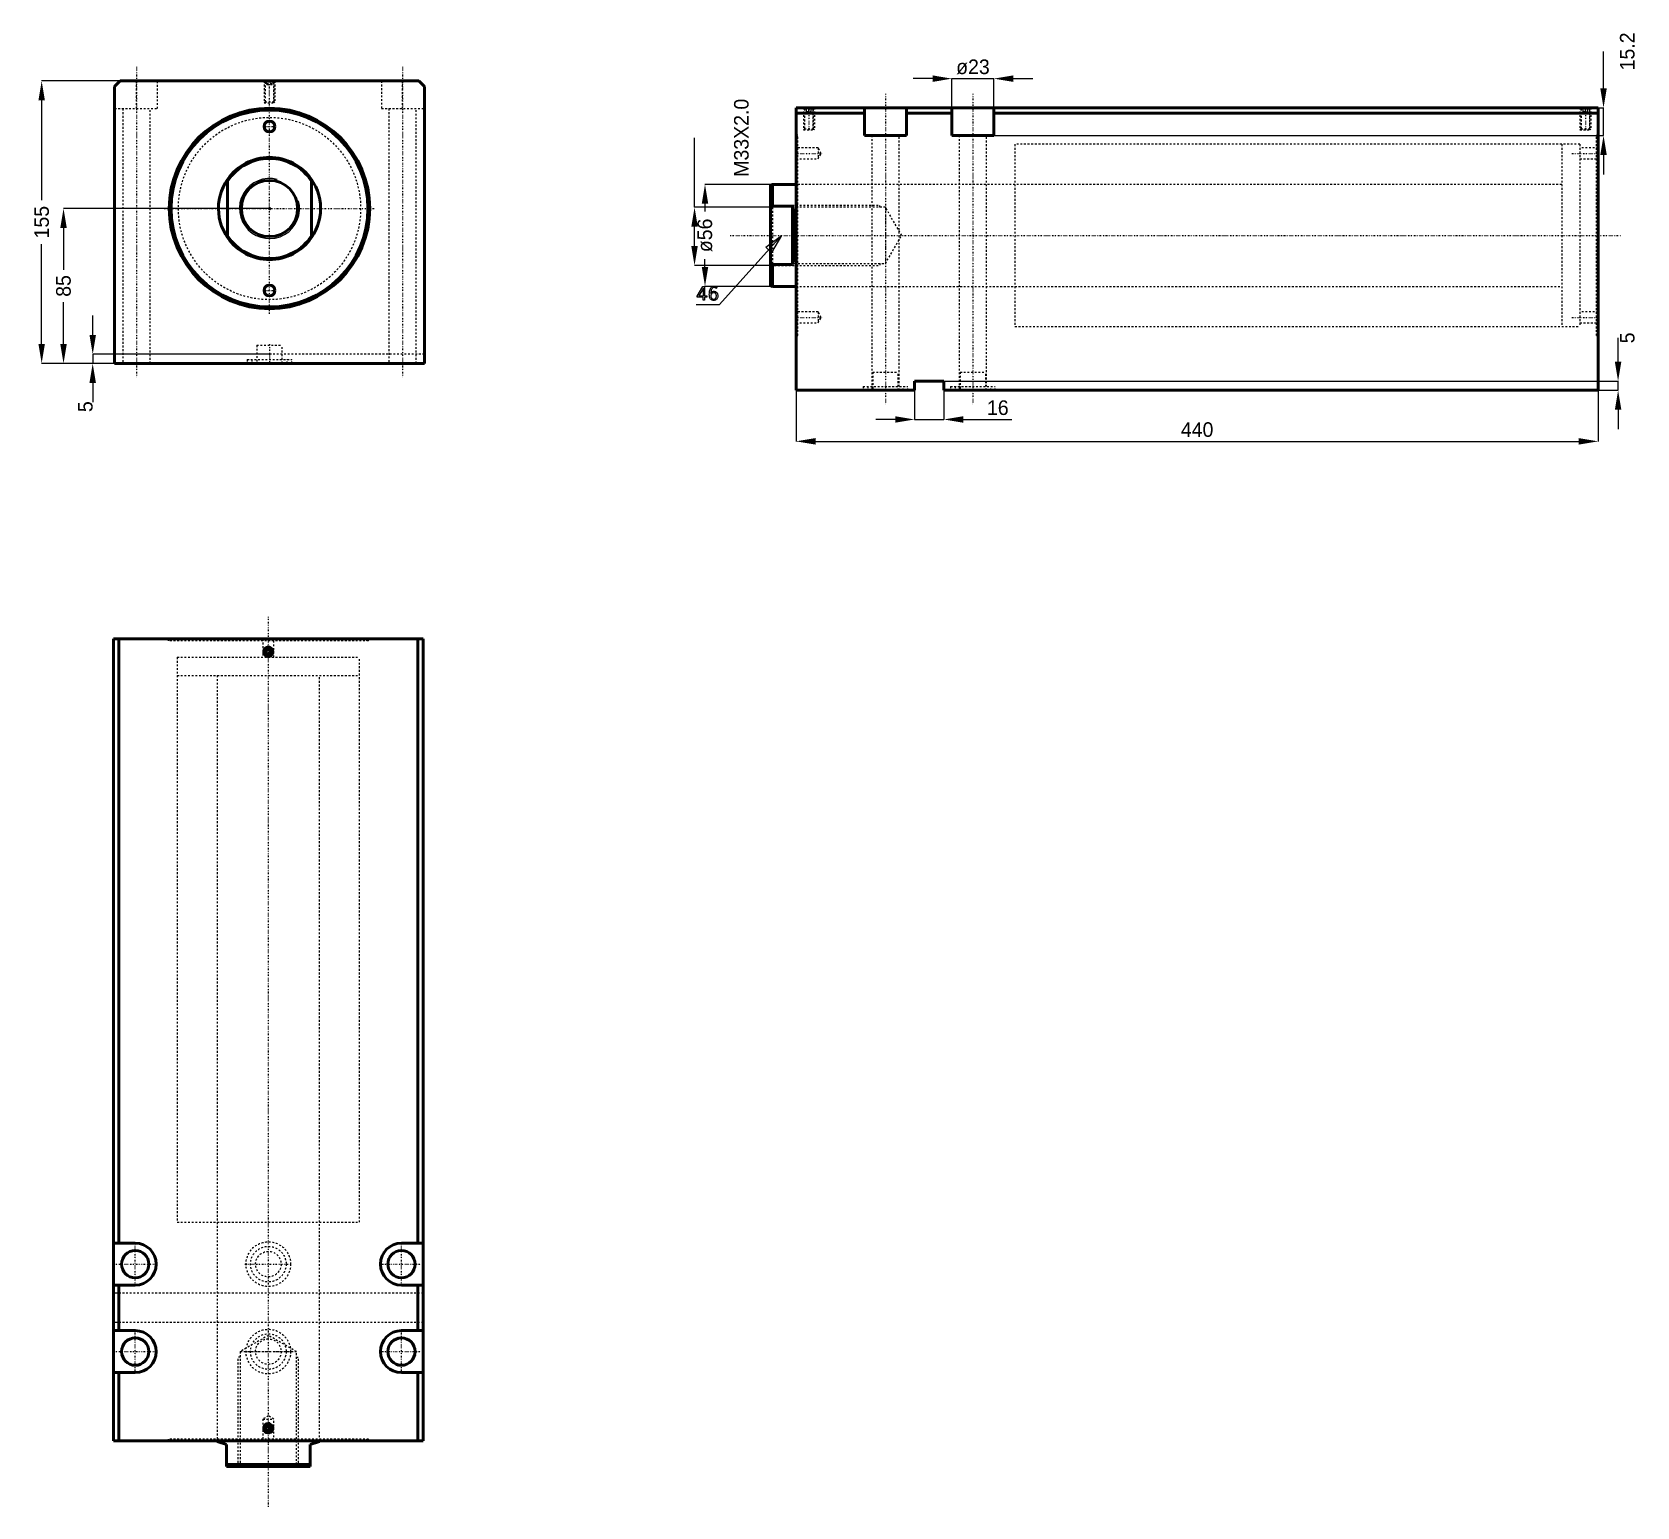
# Model space of a CAD drawing. Header units: millimetres. Extents: x -130 to 750, y -712 to 97.
import ezdxf

# ---------------------------------------------------------------- set-up
doc = ezdxf.new("R2010")
doc.units = ezdxf.units.MM
doc.linetypes.add('Center', pattern=[1.5, 0.45, -0.5, 0.05, -0.5])
doc.linetypes.add('Dashed', pattern=[2, 1, -1])
for name, color, linetype, lineweight in [('2d ConnectionPoints', 7, 'Continuous', 50), ('AM_0', 7, 'Continuous', 50), ('AM_5', 3, 'Continuous', 25), ('AM_7', 7, 'Center', 25), ('AM_9', 6, 'Dashed', 25)]:
    doc.layers.add(name, color=color, linetype=linetype, lineweight=lineweight)
doc.dimstyles.new('ISO-25', dxfattribs={"dimtxt": 2.5, "dimasz": 2.5, "dimexe": 1.25, "dimexo": 0.625, "dimtad": 1, "dimtxsty": 'Standard', "dimcen": 2.5, "dimadec": 0, "dimazin": 0, "dimtfac": 1, "dimtmove": 0, "dimatfit": 3, "dimfxl": 0, "dimarcsym": 0})

# ---------------------------------------------------------------- blocks, each defined once
blk = doc.blocks.new('1_JECX_MF_INLA_100_300_0_rod__0_in_JECX_MF_160_INLA_100_300_0__0')
at = {"layer": 'AM_0'}
for p, q in [((-23, -15.97), (-23, 15.97)), ((23, 15.97), (23, -15.97))]:
    blk.add_line(p, q, dxfattribs=at)
for points in [[(-23, 15.97), (-24.3, 13.9), (-25.42, 11.73), (-26.35, 9.47), (-27.07, 7.14), (-27.59, 4.75), (-27.9, 2.33), (-28, -0.11), (-27.88, -2.55), (-27.56, -4.97), (-27.02, -7.35), (-26.27, -9.68), (-25.33, -11.93), (-24.19, -14.1), (-23, -15.97)], [(23, -15.97), (24.3, -13.9), (25.42, -11.73), (26.35, -9.47), (27.07, -7.14), (27.59, -4.75), (27.9, -2.33), (28, 0.11), (27.88, 2.55), (27.56, 4.97), (27.02, 7.35), (26.27, 9.68), (25.33, 11.93), (24.19, 14.1), (23, 15.97)]]:
    blk.add_lwpolyline(points, dxfattribs=at)
blk.add_circle((0, 0), 15.42, dxfattribs=at)
for radius, start, end in [(28, 34.77194, 145.22806), (27.5, 33.2419, 146.7581), (27.5, 213.2419, 326.7581), (28, 214.77194, 325.22806)]:
    blk.add_arc((0, 0), radius, start, end, dxfattribs=at)
at = {"layer": 'AM_5'}
blk.add_arc((0, 0), 16.5, 75, 15, dxfattribs=at)
blk = doc.blocks.new('2_JECX_MF_EXLA_100_300_0_body__0_in_JECX_MF_160_INLA_100_300_0__0')
at = {"layer": 'AM_0'}
for p, q in [((-82, 70), (-85, 67)), ((-85, 67), (-85, -85)), ((82, 70), (-82, 70)), ((85, 67), (82, 70)), ((85, -85), (85, 67)), ((-85, -85), (85, -85))]:
    blk.add_line(p, q, dxfattribs=at)
for centre, radius in [((0, 0), 55), ((0, 0), 54), ((0, 45), 3), ((0, -45), 3)]:
    blk.add_circle(centre, radius, dxfattribs=at)
at = {"layer": 'AM_5', "linetype": 'Dashed'}
for p, q in [((-3, 70), (-3, 58)), ((3, 70), (3, 58))]:
    blk.add_line(p, q, dxfattribs=at)
at = {"layer": 'AM_7'}
for p, q in [((-73, 77.75), (-73, -92.75)), ((0, -57.75), (0, 70.6)), ((73, 77.75), (73, -92.75)), ((-3.15, 45), (3.15, 45)), ((-57.75, 0), (57.75, 0)), ((-3.15, -45), (3.15, -45)), ((0, -74.5), (0, -85.5))]:
    blk.add_line(p, q, dxfattribs=at)
at = {"layer": 'AM_9'}
for p, q in [((-73, 54.8), (-73, 70)), ((-61.5, 54.8), (-61.5, 70)), ((-3, 70), (-2.46, 69.46)), ((-2.46, 69.46), (-2.46, 58.54)), ((-2.46, 69.46), (2.46, 69.46)), ((-1.9, 70), (-2.4, 69.5)), ((-2.4, 69.5), (-2.4, 58)), ((-2.4, 69.5), (2.4, 69.5)), ((-1.44, 68), (-1.44, 70)), ((-1.44, 68), (1.44, 68)), ((-0.72, 68), (-0.72, 70)), ((0.72, 68), (0.72, 70)), ((1.44, 68), (1.44, 70)), ((2.4, 69.5), (1.9, 70)), ((2.4, 58), (2.4, 69.5)), ((2.46, 69.46), (3, 70)), ((2.46, 58.54), (2.46, 69.46)), ((61.5, 70), (61.5, 54.8)), ((73, 54.8), (73, 70)), ((-85, 54.8), (-61.5, 54.8)), ((-80.5, 54.8), (-80.5, -85)), ((-65.5, -85), (-65.5, 54.8)), ((-2.46, 58.54), (-3, 58)), ((-3, 58), (3, 58)), ((-2.46, 58.54), (2.46, 58.54)), ((3, 58), (2.46, 58.54)), ((61.5, 54.8), (85, 54.8)), ((65.5, 54.8), (65.5, -85)), ((80.5, -85), (80.5, 54.8)), ((-7, -75), (7, -75)), ((-7, -75), (-7, -85)), ((7, -85), (7, -75)), ((85, -80), (-85, -80)), ((-12.25, -82.9), (12.25, -82.9)), ((-12.25, -82.9), (-12.25, -85)), ((-9.75, -82.9), (-9.75, -85)), ((9.75, -85), (9.75, -82.9)), ((12.25, -85), (12.25, -82.9))]:
    blk.add_line(p, q, dxfattribs=at)
blk.add_circle((0, 0), 50, dxfattribs=at)
blk = doc.blocks.new('*D3')
at = {"layer": 'AM_5', "color": 0, "lineweight": -2}
for p, q in [((-82, 70), (-125, 70)), ((-125, 59.33), (-125, 4.61)), ((-125, -74.33), (-125, -19.61)), ((-85, -85), (-125, -85))]:
    blk.add_line(p, q, dxfattribs=at)
at = {"layer": 'AM_5', "color": 0}
for points in [[(-123.22, 59.33), (-126.78, 59.33), (-125, 70)], [(-126.78, -74.33), (-123.22, -74.33), (-125, -85)]]:
    blk.add_solid(points, dxfattribs=at)
at = {"layer": 'Defpoints', "color": 0}
for p in [(-82, 70), (-125, -85), (-85, -85)]:
    blk.add_point(p, dxfattribs=at)
at = {"layer": 'AM_5', "color": 0, "insert": (-125, -7.5), "char_height": 8, "attachment_point": 5, "rotation": 90}
blk.add_mtext('155', dxfattribs=at)
blk = doc.blocks.new('*D4')
at = {"layer": 'AM_5', "color": 0, "lineweight": -2}
for p, q in [((0, 0), (-113, 0)), ((-113, -10.67), (-113, -33.62)), ((-113, -74.33), (-113, -51.38)), ((-85, -85), (-113, -85))]:
    blk.add_line(p, q, dxfattribs=at)
at = {"layer": 'AM_5', "color": 0}
for points in [[(-111.22, -10.67), (-114.78, -10.67), (-113, 0)], [(-114.78, -74.33), (-111.22, -74.33), (-113, -85)]]:
    blk.add_solid(points, dxfattribs=at)
at = {"layer": 'Defpoints', "color": 0}
for p in [(0, 0), (-113, -85), (-85, -85)]:
    blk.add_point(p, dxfattribs=at)
at = {"layer": 'AM_5', "color": 0, "insert": (-113, -42.5), "char_height": 8, "attachment_point": 5, "rotation": 90}
blk.add_mtext('85', dxfattribs=at)
blk = doc.blocks.new('*D5')
at = {"layer": 'AM_5', "color": 0, "lineweight": -2}
for p, q in [((-97, -69.33), (-97, -58.67)), ((0, -80), (-97, -80)), ((-97, -80), (-97, -85)), ((-85, -85), (-97, -85)), ((-97, -95.67), (-97, -106.33))]:
    blk.add_line(p, q, dxfattribs=at)
at = {"layer": 'AM_5', "color": 0}
for points in [[(-98.78, -69.33), (-95.22, -69.33), (-97, -80)], [(-95.22, -95.67), (-98.78, -95.67), (-97, -85)]]:
    blk.add_solid(points, dxfattribs=at)
at = {"layer": 'Defpoints', "color": 0}
for p in [(-97, -85), (-85, -85), (0, -80)]:
    blk.add_point(p, dxfattribs=at)
at = {"layer": 'AM_5', "color": 0, "insert": (-101, -108.73), "char_height": 8, "attachment_point": 5, "rotation": 90}
blk.add_mtext('5', dxfattribs=at)
blk = doc.blocks.new('1_JECX_MF_INLA_100_300_0_rod__0_in_JECX_MF_160_INLA_100_300_0__4')
at = {"layer": 'AM_0'}
for p, q in [((-28, 0), (-28, -0.38)), ((28, -0.38), (28, 0)), ((-23, -2), (-28, -0.38)), ((-23, -14), (-23, -2)), ((28, -0.38), (23, -2)), ((23, -2), (23, -14)), ((-23, -13), (23, -13)), ((-23, -14), (23, -14))]:
    blk.add_line(p, q, dxfattribs=at)
at = {"layer": 'AM_5', "linetype": 'Dashed'}
for p, q in [((-16.5, -14), (-16.5, 46)), ((-15.42, 46), (-16.5, 46)), ((15.42, 46), (16.5, 46)), ((16.5, -14), (16.5, 46))]:
    blk.add_line(p, q, dxfattribs=at)
at = {"layer": 'AM_7'}
blk.add_line((0, -36.2), (0, 452.2), dxfattribs=at)
at = {"layer": 'AM_9'}
for p, q in [((-50, 430), (50, 430)), ((-50, 430), (-50, 420)), ((50, 420), (50, 430)), ((-50, 420), (50, 420)), ((-28, 420), (-28, 0)), ((28, 0), (28, 420)), ((0, 57.9), (-15.42, 49)), ((15.42, 49), (0, 57.9)), ((-15.42, 49), (15.42, 49)), ((-15.42, 49), (-15.42, -12.92)), ((15.42, -12.92), (15.42, 49)), ((-15.42, -12.92), (-16.5, -14)), ((-15.42, -12.92), (15.42, -12.92)), ((16.5, -14), (15.42, -12.92))]:
    blk.add_line(p, q, dxfattribs=at)
blk = doc.blocks.new('2_JECX_MF_EXLA_100_300_0_body__0_in_JECX_MF_160_INLA_100_300_0__4')
at = {"layer": 'AM_0'}
for p, q in [((-85, 440), (-85, 0)), ((85, 440), (-85, 440)), ((-82, 440), (-82, 108.5)), ((-0.72, 434.25), (-1.44, 433)), ((-1.44, 433), (-0.72, 431.75)), ((0.72, 434.25), (-0.72, 434.25)), ((-0.72, 431.75), (0.72, 431.75)), ((1.44, 433), (0.72, 434.25)), ((0.72, 431.75), (1.44, 433)), ((82, 440), (82, 108.5)), ((85, 440), (85, 0)), ((-73, 108.5), (-85, 108.5)), ((85, 108.5), (73, 108.5)), ((-85, 85.5), (-73, 85.5)), ((-82, 85.5), (-82, 60.5)), ((73, 85.5), (85, 85.5)), ((82, 85.5), (82, 60.5)), ((-73, 60.5), (-85, 60.5)), ((85, 60.5), (73, 60.5)), ((-85, 37.5), (-73, 37.5)), ((-82, 37.5), (-82, 0)), ((73, 37.5), (85, 37.5)), ((82, 37.5), (82, 0)), ((85, 0), (-85, 0)), ((-0.72, 8.25), (-1.44, 7)), ((-1.44, 7), (-0.72, 5.75)), ((0.72, 8.25), (-0.72, 8.25)), ((-0.72, 5.75), (0.72, 5.75)), ((1.44, 7), (0.72, 8.25)), ((0.72, 5.75), (1.44, 7))]:
    blk.add_line(p, q, dxfattribs=at)
for centre, radius in [((0, 433), 2.46), ((0, 433), 2.4), ((0, 433), 1.9), ((-73, 97), 7.5), ((73, 97), 7.5), ((-73, 49), 7.5), ((73, 49), 7.5), ((0, 7), 2.46), ((0, 7), 2.4), ((0, 7), 1.9)]:
    blk.add_circle(centre, radius, dxfattribs=at)
for centre, start, end in [((-73, 97), 270, 90), ((73, 97), 90, 270), ((-73, 49), 270, 90), ((73, 49), 90, 270)]:
    blk.add_arc(centre, 11.5, start, end, dxfattribs=at)
at = {"layer": 'AM_5'}
for centre in [(0, 433), (0, 7)]:
    blk.add_arc(centre, 3, 75, 15, dxfattribs=at)
at = {"layer": 'AM_7'}
for p, q in [((-3.15, 433), (3.15, 433)), ((-73, 84.93), (-73, 109.08)), ((73, 84.93), (73, 109.08)), ((-85.08, 97), (-60.93, 97)), ((-12.86, 97), (12.86, 97)), ((60.92, 97), (85.07, 97)), ((-73, 36.92), (-73, 61.08)), ((73, 36.92), (73, 61.08)), ((-85.08, 49), (-60.93, 49)), ((-12.86, 49), (12.86, 49)), ((60.92, 49), (85.07, 49)), ((-3.15, 7), (3.15, 7))]:
    blk.add_line(p, q, dxfattribs=at)
at = {"layer": 'AM_9'}
for p, q in [((-55, 440), (-55, 439)), ((55, 439), (-55, 439)), ((-54, 440), (-54, 439)), ((-3, 440), (-3, 430)), ((3, 430), (3, 440)), ((54, 439), (54, 440)), ((55, 439), (55, 440)), ((-50, 430), (50, 430)), ((-50, 430), (-50, 120)), ((50, 120), (50, 430)), ((-50, 120), (50, 120)), ((-28, 120), (-28, 0)), ((28, 0), (28, 120)), ((85, 81), (-85, 81)), ((85, 65), (-85, 65)), ((0, 13.73), (-3, 12)), ((-3, 12), (-3, 0)), ((-3, 12), (3, 12)), ((3, 12), (0, 13.73)), ((3, 0), (3, 12)), ((55, 1), (-55, 1)), ((-55, 1), (-55, 0)), ((-54, 1), (-54, 0)), ((54, 0), (54, 1)), ((55, 0), (55, 1))]:
    blk.add_line(p, q, dxfattribs=at)
for centre, radius in [((0, 97), 12.25), ((0, 97), 9.75), ((0, 97), 7), ((0, 49), 12.25), ((0, 49), 9.75), ((0, 49), 7)]:
    blk.add_circle(centre, radius, dxfattribs=at)
blk = doc.blocks.new('1_JECX_MF_INLA_100_300_0_rod__0_in_JECX_MF_160_INLA_100_300_0__2')
at = {"layer": 'AM_0'}
for p, q in [((-13, 28), (-14, 27.5)), ((-14, 27.5), (-14, -27.5)), ((0, 28), (-13, 28)), ((-13, 28), (-13, 15.97)), ((-13, 15.97), (-14, 15.07)), ((-2, 15.97), (-13, 15.97)), ((-2, 15.97), (-2, -15.97)), ((-14, -15.07), (-13, -15.97)), ((-13, -15.97), (-2, -15.97)), ((-13, -15.97), (-13, -28)), ((-14, -27.5), (-13, -28)), ((-13, -28), (0, -28))]:
    blk.add_line(p, q, dxfattribs=at)
blk.add_lwpolyline([(-2, -15.97), (-1.58, -13.9), (-1.21, -11.73), (-0.91, -9.47), (-0.68, -7.14), (-0.51, -4.75), (-0.41, -2.33), (-0.38, 0.11), (-0.41, 2.55), (-0.52, 4.97), (-0.69, 7.35), (-0.94, 9.68), (-1.24, 11.93), (-1.61, 14.1), (-2, 15.97)], dxfattribs=at)
at = {"layer": 'AM_5', "linetype": 'Dashed'}
for p, q in [((-14, 16.5), (46, 16.5)), ((46, 15.42), (46, 16.5)), ((-14, -16.5), (46, -16.5)), ((46, -15.42), (46, -16.5))]:
    blk.add_line(p, q, dxfattribs=at)
at = {"layer": 'AM_7'}
blk.add_line((-36.2, 0), (452.2, 0), dxfattribs=at)
at = {"layer": 'AM_9'}
for p, q in [((420, 50), (420, -50)), ((430, 50), (420, 50)), ((430, 50), (430, -50)), ((420, 28), (0, 28)), ((-12.92, 15.42), (-14, 16.5)), ((49, 15.42), (-12.92, 15.42)), ((-12.92, 15.42), (-12.92, -15.42)), ((57.9, 0), (49, 15.42)), ((49, 15.42), (49, -15.42)), ((49, -15.42), (57.9, 0)), ((-14, -16.5), (-12.92, -15.42)), ((-12.92, -15.42), (49, -15.42)), ((0, -28), (420, -28)), ((420, -50), (430, -50))]:
    blk.add_line(p, q, dxfattribs=at)
blk = doc.blocks.new('2_JECX_MF_EXLA_100_300_0_body__0_in_JECX_MF_160_INLA_100_300_0__2')
at = {"layer": 'AM_0'}
for p, q in [((0, -85), (0, 70)), ((440, 70), (0, 70)), ((37.5, 67), (0, 67)), ((37.5, 54.8), (37.5, 70)), ((60.5, 54.8), (60.5, 70)), ((85.5, 67), (60.5, 67)), ((85.5, 54.8), (85.5, 70)), ((108.5, 54.8), (108.5, 70)), ((440, 67), (108.5, 67)), ((440, -85), (440, 70)), ((37.5, 54.8), (60.5, 54.8)), ((85.5, 54.8), (108.5, 54.8)), ((65, -85), (0, -85)), ((81, -80), (65, -80)), ((65, -80), (65, -85)), ((81, -85), (81, -80)), ((440, -85), (81, -85))]:
    blk.add_line(p, q, dxfattribs=at)
at = {"layer": 'AM_5', "linetype": 'Dashed'}
for p, q in [((4, 70), (4, 58)), ((10, 70), (10, 58)), ((430, 70), (430, 58)), ((436, 70), (436, 58))]:
    blk.add_line(p, q, dxfattribs=at)
at = {"layer": 'AM_7'}
for p, q in [((7, 70.6), (7, 57.4)), ((49, 77.75), (49, -92.75)), ((97, 77.75), (97, -92.75)), ((433, 70.6), (433, 57.4)), ((-0.69, 45), (14.42, 45)), ((425.58, 45), (440.69, 45)), ((-0.69, -45), (14.42, -45)), ((425.58, -45), (440.69, -45))]:
    blk.add_line(p, q, dxfattribs=at)
at = {"layer": 'AM_9'}
for p, q in [((4, 70), (4.54, 69.46)), ((4.54, 69.46), (4.54, 58.54)), ((4.54, 69.46), (9.46, 69.46)), ((5.1, 70), (4.6, 69.5)), ((4.6, 69.5), (4.6, 58)), ((4.6, 69.5), (9.4, 69.5)), ((5.75, 68), (5.75, 70)), ((5.75, 68), (8.25, 68)), ((7, 68), (7, 70)), ((8.25, 68), (8.25, 70)), ((9.4, 69.5), (8.9, 70)), ((9.4, 58), (9.4, 69.5)), ((9.46, 69.46), (10, 70)), ((9.46, 58.54), (9.46, 69.46)), ((430, 70), (430.54, 69.46)), ((430.54, 69.46), (430.54, 58.54)), ((430.54, 69.46), (435.46, 69.46)), ((431.1, 70), (430.6, 69.5)), ((430.6, 69.5), (430.6, 58)), ((430.6, 69.5), (435.4, 69.5)), ((431.75, 68), (431.75, 70)), ((431.75, 68), (434.25, 68)), ((433, 68), (433, 70)), ((434.25, 68), (434.25, 70)), ((435.4, 69.5), (434.9, 70)), ((435.4, 58), (435.4, 69.5)), ((435.46, 69.46), (436, 70)), ((435.46, 58.54), (435.46, 69.46)), ((1, 55), (0, 55)), ((1, 54), (0, 54)), ((1, -55), (1, 55)), ((4.54, 58.54), (4, 58)), ((4, 58), (10, 58)), ((4.54, 58.54), (9.46, 58.54)), ((10, 58), (9.46, 58.54)), ((41.5, 54.8), (41.5, -85)), ((56.5, -85), (56.5, 54.8)), ((89.5, 54.8), (89.5, -85)), ((104.5, -85), (104.5, 54.8)), ((430.54, 58.54), (430, 58)), ((430, 58), (436, 58)), ((430.54, 58.54), (435.46, 58.54)), ((436, 58), (435.46, 58.54)), ((439, -55), (439, 55)), ((440, 55), (439, 55)), ((440, 54), (439, 54)), ((12, 48), (0, 48)), ((13.73, 45), (12, 48)), ((12, 48), (12, 42)), ((12, 42), (13.73, 45)), ((430, 50), (120, 50)), ((120, 50), (120, -50)), ((430, 50), (430, -50)), ((440, 48), (430, 48)), ((0, 42), (12, 42)), ((430, 42), (440, 42)), ((120, 28), (0, 28)), ((0, -28), (120, -28)), ((12, -42), (0, -42)), ((13.73, -45), (12, -42)), ((12, -42), (12, -48)), ((440, -42), (430, -42)), ((0, -48), (12, -48)), ((12, -48), (13.73, -45)), ((120, -50), (430, -50)), ((430, -48), (440, -48)), ((0, -54), (1, -54)), ((0, -55), (1, -55)), ((439, -54), (440, -54)), ((439, -55), (440, -55)), ((42, -75), (56, -75)), ((42, -75), (42, -85)), ((56, -85), (56, -75)), ((90, -75), (104, -75)), ((90, -75), (90, -85)), ((104, -85), (104, -75)), ((36.75, -82.9), (61.25, -82.9)), ((36.75, -82.9), (36.75, -85)), ((39.25, -82.9), (39.25, -85)), ((58.75, -85), (58.75, -82.9)), ((61.25, -85), (61.25, -82.9)), ((84.75, -82.9), (109.25, -82.9)), ((84.75, -82.9), (84.75, -85)), ((87.25, -82.9), (87.25, -85)), ((106.75, -85), (106.75, -82.9)), ((109.25, -85), (109.25, -82.9))]:
    blk.add_line(p, q, dxfattribs=at)
blk = doc.blocks.new('*D19')
at = {"layer": 'AM_5', "color": 0, "lineweight": -2}
for p, q in [((363.74, 71.25), (353.07, 71.25)), ((374.4, 55.25), (374.4, 71.25)), ((374.4, 71.25), (397.4, 71.25)), ((397.4, 55.25), (397.4, 71.25)), ((408.07, 71.25), (418.74, 71.25))]:
    blk.add_line(p, q, dxfattribs=at)
at = {"layer": 'AM_5', "color": 0}
for points in [[(363.74, 73.03), (363.74, 69.47), (374.4, 71.25)], [(408.07, 73.03), (408.07, 69.47), (397.4, 71.25)]]:
    blk.add_solid(points, dxfattribs=at)
at = {"layer": 'Defpoints', "color": 0}
for p in [(397.4, 71.25), (374.4, 55.25), (397.4, 55.25)]:
    blk.add_point(p, dxfattribs=at)
at = {"layer": 'AM_5', "color": 0, "insert": (385.9, 77.65), "char_height": 8, "attachment_point": 5}
blk.add_mtext('ø23', dxfattribs=at)
blk = doc.blocks.new('*D20')
at = {"layer": 'AM_5', "color": 0, "lineweight": -2}
for p, q in [((731.84, 65.92), (731.84, 86.19)), ((397.4, 55.25), (731.84, 55.25)), ((731.84, 40.05), (731.84, 55.25)), ((397.4, 40.05), (731.84, 40.05)), ((731.84, 29.39), (731.84, 18.72))]:
    blk.add_line(p, q, dxfattribs=at)
at = {"layer": 'AM_5', "color": 0}
for points in [[(730.06, 65.92), (733.62, 65.92), (731.84, 55.25)], [(730.06, 29.39), (733.62, 29.39), (731.84, 40.05)]]:
    blk.add_solid(points, dxfattribs=at)
at = {"layer": 'Defpoints', "color": 0}
for p in [(397.4, 55.25), (731.84, 55.25), (397.4, 40.05)]:
    blk.add_point(p, dxfattribs=at)
at = {"layer": 'AM_5', "color": 0, "insert": (744.9, 86.19), "char_height": 8, "attachment_point": 5, "rotation": 90}
blk.add_mtext('15.2', dxfattribs=at)
blk = doc.blocks.new('*D21')
at = {"layer": 'AM_5', "color": 0, "lineweight": -2}
for p, q in [((288.9, -99.75), (288.9, -127.75)), ((728.9, -99.75), (728.9, -127.75)), ((299.57, -127.75), (718.24, -127.75))]:
    blk.add_line(p, q, dxfattribs=at)
at = {"layer": 'AM_5', "color": 0}
for points in [[(299.57, -125.97), (299.57, -129.53), (288.9, -127.75)], [(718.24, -125.97), (718.24, -129.53), (728.9, -127.75)]]:
    blk.add_solid(points, dxfattribs=at)
at = {"layer": 'Defpoints', "color": 0}
for p in [(288.9, -99.75), (728.9, -99.75), (728.9, -127.75)]:
    blk.add_point(p, dxfattribs=at)
at = {"layer": 'AM_5', "color": 0, "insert": (508.9, -121.35), "char_height": 8, "attachment_point": 5}
blk.add_mtext('440', dxfattribs=at)
blk = doc.blocks.new('*D22')
at = {"layer": 'AM_5', "color": 0, "lineweight": -2}
for p, q in [((275.9, 13.25), (238.9, 13.25)), ((238.9, 2.59), (238.9, -1.68)), ((238.9, -32.08), (238.9, -27.81)), ((275.9, -42.75), (238.9, -42.75))]:
    blk.add_line(p, q, dxfattribs=at)
at = {"layer": 'AM_5', "color": 0}
for points in [[(237.13, 2.59), (240.68, 2.59), (238.9, 13.25)], [(237.13, -32.08), (240.68, -32.08), (238.9, -42.75)]]:
    blk.add_solid(points, dxfattribs=at)
at = {"layer": 'Defpoints', "color": 0}
for p in [(238.9, 13.25), (275.9, 13.25), (275.9, -42.75)]:
    blk.add_point(p, dxfattribs=at)
at = {"layer": 'AM_5', "color": 0, "insert": (238.9, -14.75), "char_height": 8, "attachment_point": 5, "rotation": 90}
blk.add_mtext('ø56', dxfattribs=at)
blk = doc.blocks.new('*D23')
at = {"layer": 'AM_5', "color": 0, "lineweight": -2}
for p, q in [((353.9, -94.75), (353.9, -115.75)), ((369.9, -99.75), (369.9, -115.75)), ((343.24, -115.75), (332.57, -115.75)), ((353.9, -115.75), (369.9, -115.75)), ((380.57, -115.75), (407.28, -115.75))]:
    blk.add_line(p, q, dxfattribs=at)
at = {"layer": 'AM_5', "color": 0}
for points in [[(343.24, -113.97), (343.24, -117.53), (353.9, -115.75)], [(380.57, -113.97), (380.57, -117.53), (369.9, -115.75)]]:
    blk.add_solid(points, dxfattribs=at)
at = {"layer": 'Defpoints', "color": 0}
for p in [(353.9, -94.75), (369.9, -99.75), (369.9, -115.75)]:
    blk.add_point(p, dxfattribs=at)
at = {"layer": 'AM_5', "color": 0, "insert": (399.54, -109.35), "char_height": 8, "attachment_point": 5}
blk.add_mtext('16', dxfattribs=at)
blk = doc.blocks.new('*D24')
at = {"layer": 'AM_5', "color": 0, "lineweight": -2}
for p, q in [((739.84, -84.08), (739.84, -71.01)), ((353.9, -94.75), (739.84, -94.75)), ((739.84, -99.75), (739.84, -94.75)), ((369.9, -99.75), (739.84, -99.75)), ((739.84, -110.41), (739.84, -121.08))]:
    blk.add_line(p, q, dxfattribs=at)
at = {"layer": 'AM_5', "color": 0}
for points in [[(738.06, -84.08), (741.62, -84.08), (739.84, -94.75)], [(738.06, -110.41), (741.62, -110.41), (739.84, -99.75)]]:
    blk.add_solid(points, dxfattribs=at)
at = {"layer": 'Defpoints', "color": 0}
for p in [(353.9, -94.75), (369.9, -99.75), (739.84, -99.75)]:
    blk.add_point(p, dxfattribs=at)
at = {"layer": 'AM_5', "color": 0, "insert": (744.9, -71.01), "char_height": 8, "attachment_point": 5, "rotation": 90}
blk.add_mtext('5', dxfattribs=at)
blk = doc.blocks.new('*D25')
at = {"layer": 'AM_5', "color": 0, "lineweight": -2}
for p, q in [((233.17, 0.67), (233.17, 38.8)), ((275.99, 0.67), (233.17, 0.67)), ((233.17, -20.58), (233.17, -10)), ((274.9, -31.25), (233.17, -31.25))]:
    blk.add_line(p, q, dxfattribs=at)
at = {"layer": 'AM_5', "color": 0}
for points in [[(231.39, -10), (234.95, -10), (233.17, 0.67)], [(231.39, -20.58), (234.95, -20.58), (233.17, -31.25)]]:
    blk.add_solid(points, dxfattribs=at)
at = {"layer": 'Defpoints', "color": 0}
for p in [(275.99, 0.67), (233.17, -31.25), (274.9, -31.25)]:
    blk.add_point(p, dxfattribs=at)
at = {"layer": 'AM_5', "color": 0, "insert": (258.9, 38.8), "char_height": 8, "attachment_point": 5, "rotation": 90}
blk.add_mtext('M33X2.0', dxfattribs=at)

msp = doc.modelspace()

# ---------------------------------------------------------------- linework, layer by layer
at = {"layer": '2d ConnectionPoints'}
for p in [(0, 0), (288.904, -14.748), (-0.647, -676.188)]:
    msp.add_point(p, dxfattribs=at)
at = {"layer": 'AM_5'}
for p, q in [((246.904, -52.748), (280.904, -14.748)), ((234.104, -52.748), (246.904, -52.748))]:
    msp.add_line(p, q, dxfattribs=at)
for points in [[(280.904, -14.748), (275.382, -24.12), (272.202, -21.275), (280.904, -14.748)], [(237.984, -48.684), (234.614, -48.684), (234.614, -48.008), (237.682, -42.808), (238.712, -42.808), (238.712, -47.982), (239.835, -47.982), (239.835, -48.684), (238.712, -48.684), (238.712, -50.348), (237.984, -50.348), (237.984, -48.684)], [(237.994, -47.982), (237.994, -43.681), (235.508, -47.982), (237.994, -47.982)], [(243.65, -50.41), (243.65, -50.41), (243.298, -50.394), (242.829, -50.308), (242.829, -50.308), (242.432, -50.149), (242.207, -50.002), (242.207, -50.002), (242.011, -49.827), (241.765, -49.52), (241.765, -49.52), (241.576, -49.159), (241.482, -48.889), (241.482, -48.889), (241.409, -48.596), (241.33, -48.111), (241.33, -48.111), (241.287, -47.574), (241.279, -47.186), (241.279, -47.186), (241.304, -46.39), (241.436, -45.33), (241.436, -45.33), (241.68, -44.431), (241.906, -43.921), (241.906, -43.921), (242.185, -43.494), (242.712, -43.031), (242.712, -43.031), (243.369, -42.782), (243.879, -42.735), (243.879, -42.735), (244.124, -42.742), (244.46, -42.78), (244.46, -42.78), (244.758, -42.851), (244.935, -42.917), (244.935, -42.917), (245.099, -42.995), (245.329, -43.129), (245.329, -43.129), (245.539, -43.285), (245.668, -43.401), (245.096, -43.869), (245.096, -43.869), (245.022, -43.783), (244.89, -43.668), (244.89, -43.668), (244.733, -43.569), (244.615, -43.512), (244.615, -43.512), (244.486, -43.465), (244.276, -43.413), (244.276, -43.413), (244.045, -43.385), (243.879, -43.38), (243.879, -43.38), (243.617, -43.4), (243.267, -43.507), (243.267, -43.507), (242.972, -43.706), (242.805, -43.889), (242.805, -43.889), (242.66, -44.1), (242.478, -44.441), (242.478, -44.441), (242.34, -44.813), (242.272, -45.078), (242.272, -45.078), (242.218, -45.355), (242.149, -45.791), (242.149, -45.791), (242.096, -46.252), (242.07, -46.573), (242.07, -46.573), (242.186, -46.349), (242.382, -46.056), (242.382, -46.056), (242.605, -45.814), (242.769, -45.681), (242.769, -45.681), (242.944, -45.571), (243.227, -45.453), (243.227, -45.453), (243.535, -45.389), (243.754, -45.377), (243.754, -45.377), (244.012, -45.391), (244.376, -45.467), (244.376, -45.467), (244.711, -45.608), (244.919, -45.738), (244.919, -45.738), (245.112, -45.892), (245.366, -46.159), (245.366, -46.159), (245.578, -46.468), (245.697, -46.697), (245.697, -46.697), (245.795, -46.94), (245.901, -47.316), (245.901, -47.316), (245.959, -47.707), (245.97, -47.977), (245.97, -47.977), (245.958, -48.257), (245.895, -48.653), (245.895, -48.653), (245.778, -49.02), (245.671, -49.248), (245.671, -49.248), (245.542, -49.46), (245.314, -49.739), (245.314, -49.739), (245.044, -49.974), (244.841, -50.106), (244.841, -50.106), (244.624, -50.215), (244.278, -50.334), (244.278, -50.334), (243.909, -50.398), (243.65, -50.41)], [(243.661, -49.755), (243.661, -49.755), (243.848, -49.746), (244.107, -49.698), (244.107, -49.698), (244.34, -49.609), (244.48, -49.526), (244.48, -49.526), (244.607, -49.427), (244.774, -49.253), (244.774, -49.253), (244.912, -49.045), (244.987, -48.889), (244.987, -48.889), (245.049, -48.721), (245.115, -48.449), (245.115, -48.449), (245.151, -48.155), (245.158, -47.945), (245.158, -47.945), (245.152, -47.75), (245.118, -47.471), (245.118, -47.471), (245.055, -47.21), (244.997, -47.046), (244.997, -47.046), (244.926, -46.892), (244.796, -46.687), (244.796, -46.687), (244.636, -46.512), (244.514, -46.411), (244.514, -46.411), (244.379, -46.327), (244.155, -46.236), (244.155, -46.236), (243.905, -46.187), (243.723, -46.177), (243.723, -46.177), (243.535, -46.187), (243.271, -46.24), (243.271, -46.24), (243.031, -46.337), (242.883, -46.427), (242.883, -46.427), (242.747, -46.534), (242.568, -46.721), (242.568, -46.721), (242.418, -46.941), (242.335, -47.106), (242.335, -47.106), (242.265, -47.281), (242.19, -47.561), (242.19, -47.561), (242.15, -47.86), (242.142, -48.07), (242.142, -48.07), (242.149, -48.261), (242.187, -48.532), (242.187, -48.532), (242.255, -48.784), (242.319, -48.941), (242.319, -48.941), (242.396, -49.087), (242.537, -49.282), (242.537, -49.282), (242.707, -49.446), (242.837, -49.539), (242.837, -49.539), (242.978, -49.617), (243.213, -49.701), (243.213, -49.701), (243.473, -49.746), (243.661, -49.755)]]:
    msp.add_lwpolyline(points, dxfattribs=at)

# ---------------------------------------------------------------- block references
for name, p in [('2_JECX_MF_EXLA_100_300_0_body__0_in_JECX_MF_160_INLA_100_300_0__0', (0, 0)), ('2_JECX_MF_EXLA_100_300_0_body__0_in_JECX_MF_160_INLA_100_300_0__2', (288.904, -14.748)), ('1_JECX_MF_INLA_100_300_0_rod__0_in_JECX_MF_160_INLA_100_300_0__2', (288.904, -14.748)), ('1_JECX_MF_INLA_100_300_0_rod__0_in_JECX_MF_160_INLA_100_300_0__0', (0, 0)), ('1_JECX_MF_INLA_100_300_0_rod__0_in_JECX_MF_160_INLA_100_300_0__4', (-0.647, -676.188)), ('2_JECX_MF_EXLA_100_300_0_body__0_in_JECX_MF_160_INLA_100_300_0__4', (-0.647, -676.188))]:
    msp.add_blockref(name, p)

# ---------------------------------------------------------------- dimensions: what is measured, and where the dimension line sits
for base, p1, p2, text, picture, middle in [((731.838, 55.252), (397.404, 40.052), (397.404, 55.252), '15.2', '*D20', (744.904, 86.186)), ((-125, -85), (-82, 70), (-85, -85), '155', '*D3', (-125, -7.5)), ((233.171, -31.248), (275.987, 0.67), (274.904, -31.248), 'M33X2.0', '*D25', (258.904, 38.803)), ((238.904, 13.252), (275.904, -42.748), (275.904, 13.252), 'ø56', '*D22', (238.904, -14.748)), ((-113, -85), (0, 0), (-85, -85), '85', '*D4', (-113, -42.5)), ((-97, -85), (0, -80), (-85, -85), '5', '*D5', (-101, -108.733)), ((739.838, -99.748), (353.904, -94.748), (369.904, -99.748), '5', '*D24', (744.904, -71.014))]:
    dim = msp.add_linear_dim(base=base, p1=p1, p2=p2, angle=90, text=text, dimstyle='ISO-25', override={"dimtxt": 8, "dimasz": 10.666667, "dimexe": 0, "dimexo": 0, "dimgap": 2.4}, dxfattribs=at)
    dim.commit()
    dim.dimension.update_dxf_attribs({"geometry": picture, "text_midpoint": middle, "dimtype": 160, "text_rotation": 90})
for base, p1, p2, text, picture, middle in [((397.404, 71.252), (374.404, 55.252), (397.404, 55.252), 'ø23', '*D19', (385.904, 71.252)), ((369.904, -115.748), (353.904, -94.748), (369.904, -99.748), '16', '*D23', (399.542, -115.748)), ((728.904, -127.748), (288.904, -99.748), (728.904, -99.748), '440', '*D21', (508.904, -127.748))]:
    dim = msp.add_linear_dim(base=base, p1=p1, p2=p2, text=text, dimstyle='ISO-25', override={"dimtxt": 8, "dimasz": 10.666667, "dimexe": 0, "dimexo": 0, "dimgap": 2.4}, dxfattribs=at)
    dim.commit()
    dim.dimension.update_dxf_attribs({"geometry": picture, "text_midpoint": middle, "dimtype": 160})

doc.saveas('drawing.dxf')
